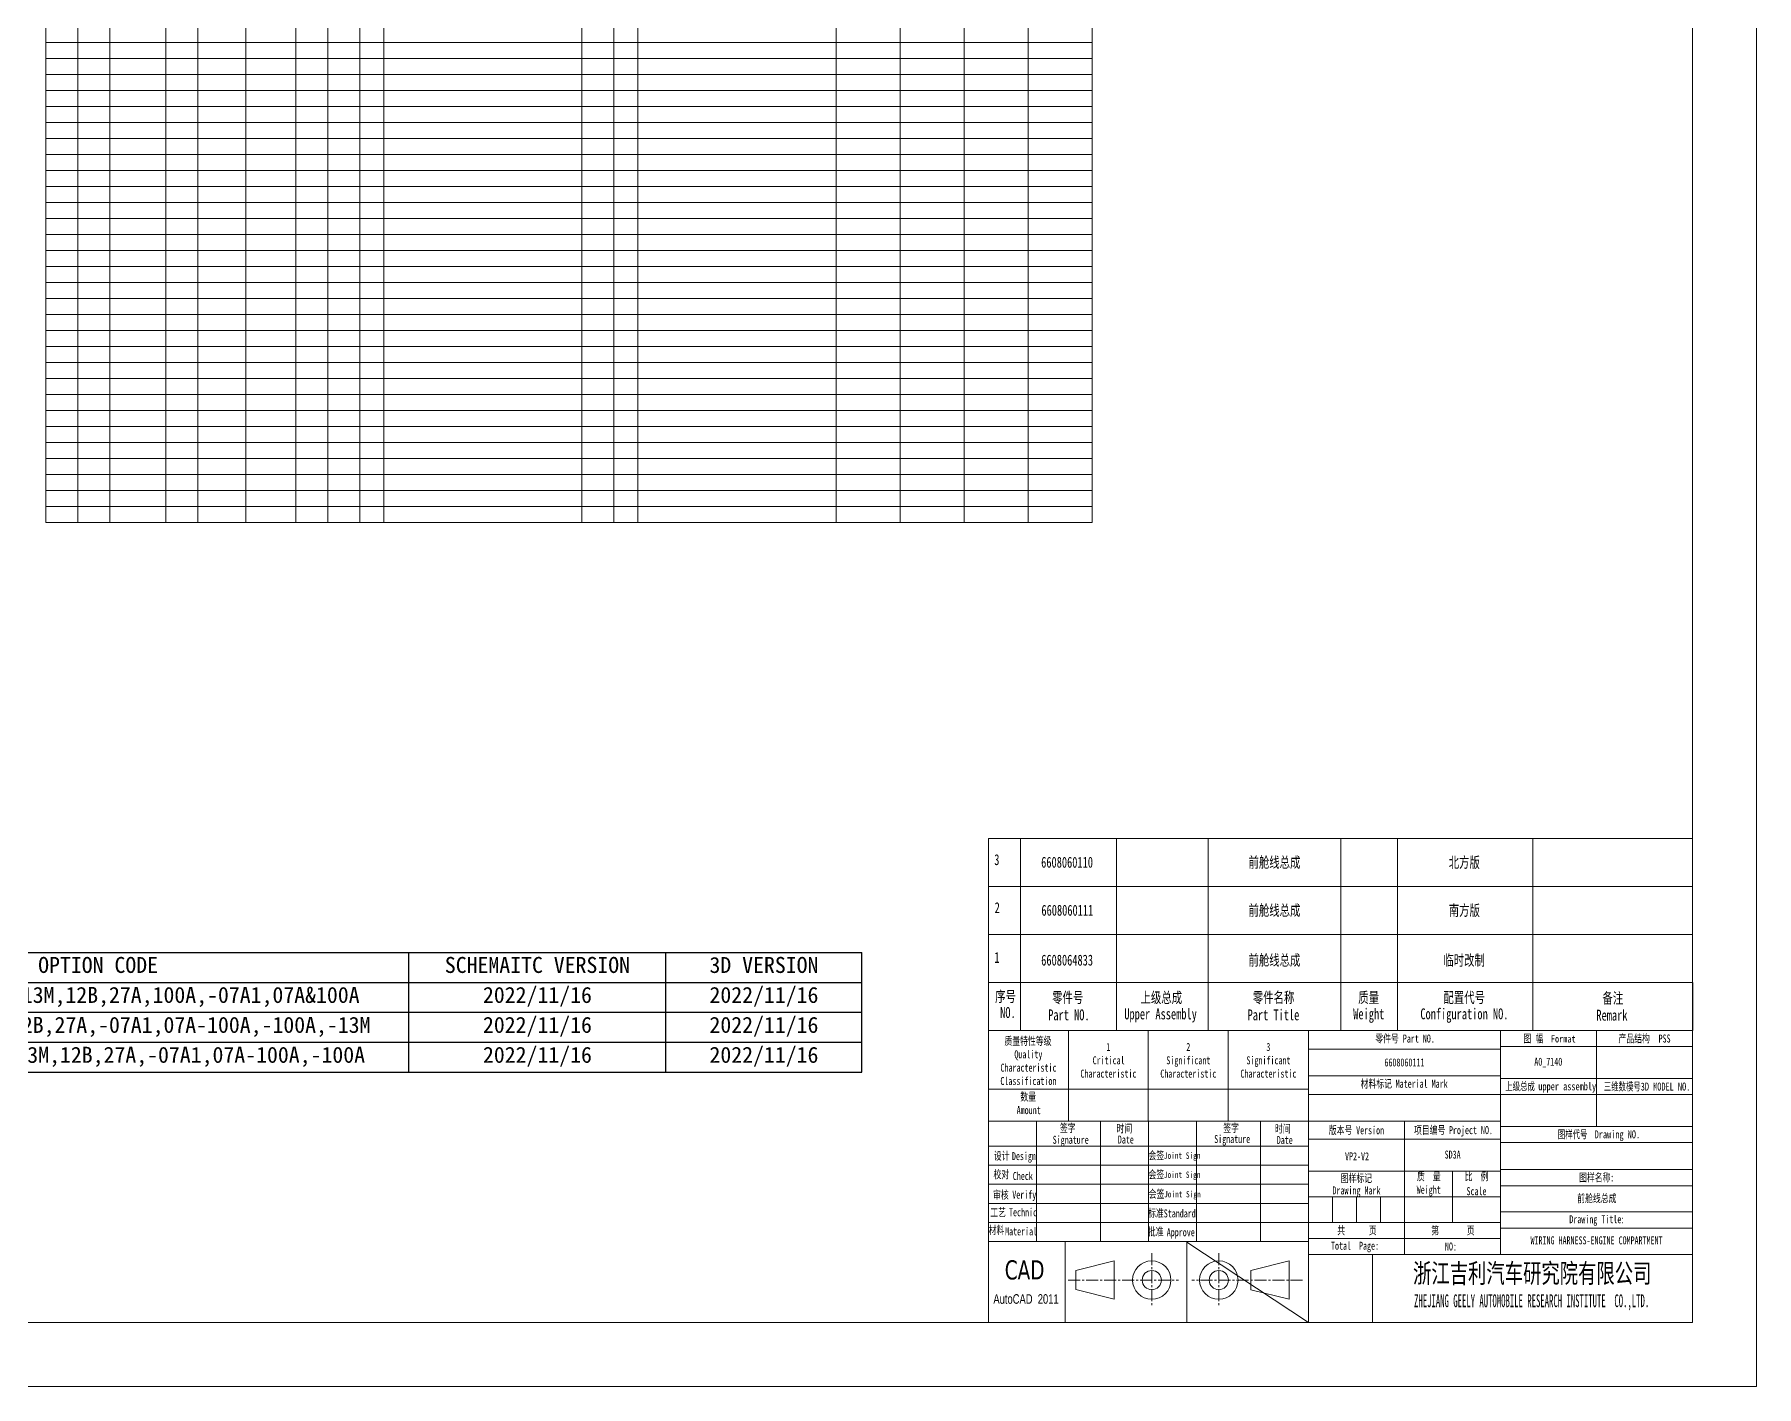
# Model space of a CAD drawing. Header units: inches. Extents: x 47316 to 59086, y 3141 to 11743.
# Drawn here: x 56850 to 57388, y 9458 to 9880 of the extents above; entities that cross this region are included whole.
import ezdxf
from ezdxf.enums import TextEntityAlignment as Align

# ---------------------------------------------------------------- set-up
doc = ezdxf.new("R2010")
doc.units = ezdxf.units.IN
doc.header["$MEASUREMENT"] = 0
doc.linetypes.add('CENTER2', pattern=[1.125, 0.75, -0.125, 0.125, -0.125])
doc.styles.add('COOL-仿宋', font='simfang.ttf')
doc.styles.add('MtX_@FangSong_GB2312', font='')
doc.styles.add('MtX_Arial', font='')
doc.styles.add('MtX_FangSong_GB2312', font='')
doc.styles.add('MtX_KaiTi_GB2312', font='')
doc.styles.add('MtX_SimSun', font='')
doc.styles.add('MtX_SimSun_1', font='')
doc.styles.add('MtX_Verdana', font='')
doc.styles.get('MtX_@FangSong_GB2312').set_extended_font_data('@FangSong_GB2312')
doc.styles.get('MtX_Arial').set_extended_font_data('Arial')
doc.styles.get('MtX_FangSong_GB2312').set_extended_font_data('FangSong_GB2312')
doc.styles.get('MtX_KaiTi_GB2312').set_extended_font_data('KaiTi_GB2312')
doc.styles.get('MtX_SimSun').set_extended_font_data('SimSun')
doc.styles.get('MtX_SimSun_1').set_extended_font_data('SimSun')
doc.styles.get('MtX_Verdana').set_extended_font_data('Verdana')

msp = doc.modelspace()

# ---------------------------------------------------------------- linework, layer by layer
at = {"color": 0, "lineweight": 15}
for p, q in [((57387.93, 9458.08), (57387.93, 10299.08)), ((57367.93, 9478.08), (57367.93, 10279.08)), ((57147.93, 9629.33), (57147.93, 9569.33)), ((57147.93, 9629.33), (57367.99, 9629.33)), ((57157.93, 9629.33), (57157.93, 9569.33)), ((57187.93, 9629.33), (57187.93, 9569.33)), ((57216.64, 9629.33), (57216.64, 9569.33)), ((57258.05, 9629.33), (57258.05, 9569.33)), ((57275.77, 9629.33), (57275.77, 9569.33)), ((57317.99, 9629.33), (57317.99, 9569.33)), ((57147.93, 9614.33), (57367.99, 9614.33)), ((57147.93, 9599.33), (57367.99, 9599.33)), ((57147.93, 9584.33), (57367.99, 9584.33)), ((57367.93, 9569.33), (57367.93, 9584.33)), ((57367.99, 9569.33), (57367.99, 9584.33)), ((57147.93, 9569.33), (57307.87, 9569.33)), ((57157.93, 9569.33), (57147.93, 9569.33)), ((57147.93, 9569.33), (57147.93, 9478.08)), ((57147.93, 9569.33), (57147.93, 9542.85)), ((57147.93, 9569.33), (57157.93, 9569.33)), ((57147.93, 9569.33), (57367.99, 9569.33)), ((57147.99, 9569.33), (57307.93, 9569.33)), ((57157.99, 9569.33), (57147.99, 9569.33)), ((57147.99, 9569.33), (57157.99, 9569.33)), ((57157.93, 9569.33), (57167.93, 9569.33)), ((57157.99, 9569.33), (57167.99, 9569.33)), ((57172.96, 9569.33), (57172.96, 9541)), ((57197.86, 9569.33), (57197.86, 9541)), ((57367.99, 9569.33), (57197.99, 9569.33)), ((57203.93, 9569.33), (57218.93, 9569.33)), ((57203.99, 9569.33), (57218.99, 9569.33)), ((57222.9, 9569.33), (57222.9, 9541)), ((57247.93, 9569.33), (57247.93, 9478.08)), ((57247.93, 9569.33), (57247.93, 9564.33)), ((57247.93, 9569.33), (57307.93, 9569.33)), ((57247.99, 9569.33), (57307.99, 9569.33)), ((57307.87, 9569.33), (57367.93, 9569.33)), ((57307.93, 9569.33), (57307.93, 9499.33)), ((57307.93, 9569.33), (57367.99, 9569.33)), ((57337.9, 9539.33), (57337.9, 9569.33)), ((57247.93, 9563.49), (57307.93, 9563.49)), ((57307.87, 9564.33), (57367.93, 9564.33)), ((57247.93, 9555.17), (57307.87, 9555.17)), ((57247.93, 9551), (57147.93, 9551)), ((57307.87, 9554.33), (57367.93, 9554.33)), ((57147.93, 9549.33), (57147.93, 9544.33)), ((57307.87, 9549.33), (57247.93, 9549.33)), ((57307.87, 9549.33), (57367.93, 9549.33)), ((57147.93, 9542.85), (57147.93, 9540.92)), ((57247.93, 9541), (57147.93, 9541)), ((57162.93, 9541), (57162.93, 9503.37)), ((57182.93, 9541), (57182.93, 9503.37)), ((57197.93, 9541), (57197.93, 9503.37)), ((57232.93, 9541), (57212.93, 9541)), ((57212.93, 9541), (57212.93, 9503.37)), ((57232.93, 9541), (57232.93, 9503.37)), ((57247.93, 9541), (57307.93, 9541)), ((57277.93, 9541), (57277.93, 9499.33)), ((57307.87, 9539.33), (57367.93, 9539.33)), ((57247.93, 9535.33), (57307.93, 9535.33)), ((57307.87, 9534.33), (57367.93, 9534.33)), ((57147.93, 9533.22), (57247.93, 9533.22)), ((57147.93, 9527.25), (57247.93, 9527.25)), ((57247.93, 9525.33), (57307.93, 9525.33)), ((57292.93, 9525.33), (57292.93, 9509.33)), ((57307.87, 9525.89), (57367.93, 9525.89)), ((57147.93, 9521.28), (57212.93, 9521.28)), ((57212.93, 9521.28), (57247.93, 9521.28)), ((57307.87, 9520.81), (57367.93, 9520.81)), ((57147.93, 9515.31), (57247.93, 9515.31)), ((57247.93, 9517.33), (57277.93, 9517.33)), ((57255.43, 9517.33), (57255.43, 9509.33)), ((57262.93, 9517.33), (57262.93, 9509.33)), ((57270.43, 9517.33), (57270.43, 9509.33)), ((57277.93, 9517.33), (57307.93, 9517.33)), ((57307.87, 9512.61), (57367.93, 9512.61)), ((57147.93, 9509.34), (57247.93, 9509.34)), ((57247.93, 9509.33), (57307.93, 9509.33)), ((57307.87, 9507.53), (57367.93, 9507.53)), ((57147.93, 9503.37), (57247.93, 9503.37)), ((57171.93, 9503.17), (57171.93, 9478.08)), ((57209.95, 9503.17), (57209.95, 9478.08)), ((57209.95, 9503.17), (57247.93, 9478.08)), ((57247.93, 9504.33), (57307.93, 9504.33)), ((57175.23, 9494.35), (57187.23, 9497.35)), ((57187.23, 9491.35), (57187.23, 9497.35)), ((57229.91, 9494.34), (57241.91, 9497.34)), ((57241.91, 9491.16), (57241.91, 9497.34)), ((57247.93, 9499.33), (57307.93, 9499.33)), ((57267.93, 9499.33), (57267.93, 9478.08)), ((57307.93, 9499.33), (57367.93, 9499.33)), ((57367.93, 9499.33), (57307.93, 9499.33)), ((57175.23, 9494.35), (57175.23, 9488.35)), ((57187.23, 9491.35), (57187.23, 9485.35)), ((57198.99, 9491.34), (57198.99, 9491.34)), ((57219.93, 9491.34), (57219.93, 9491.34)), ((57229.91, 9494.34), (57229.91, 9488.34)), ((57241.91, 9491.34), (57241.91, 9485.34)), ((57175.23, 9488.35), (57187.23, 9485.35)), ((57229.91, 9488.34), (57241.91, 9485.34)), ((50267.93, 9478.08), (57367.93, 9478.08)), ((57148.35, 9478.08), (57367.93, 9478.08)), ((50247.93, 9458.08), (57387.93, 9458.08))]:
    msp.add_line(p, q, dxfattribs=at)
at = {"color": 0, "linetype": 'Continuous', "lineweight": 15}
for p, q in [((56853.5, 9727.95), (56853.5, 10232.95)), ((56863.5, 9727.95), (56863.5, 10232.95)), ((56873.5, 9727.95), (56873.5, 10232.95)), ((56890.97, 9727.95), (56890.97, 10232.95)), ((56900.97, 9727.95), (56900.97, 10232.95)), ((56915.97, 9727.95), (56915.97, 10232.95)), ((56931.57, 9727.95), (56931.57, 10232.95)), ((56941.57, 9727.95), (56941.57, 10232.95)), ((56951.57, 9727.95), (56951.57, 10232.95)), ((56959.07, 9727.95), (56959.07, 10232.95)), ((57020.96, 9727.95), (57020.96, 10232.95)), ((57030.96, 9727.95), (57030.96, 10232.95)), ((57038.46, 9727.95), (57038.46, 10232.95)), ((57100.35, 9727.95), (57100.35, 10232.95)), ((57120.35, 9727.95), (57120.35, 10232.95)), ((57140.35, 9727.95), (57140.35, 10232.95)), ((57160.35, 9727.95), (57160.35, 10232.95)), ((57180.35, 9727.95), (57180.35, 10232.95)), ((56853.5, 9877.95), (57180.35, 9877.95)), ((56853.5, 9872.95), (57180.35, 9872.95)), ((56853.5, 9867.95), (57180.35, 9867.95)), ((56853.5, 9862.95), (57180.35, 9862.95)), ((56853.5, 9857.95), (57180.35, 9857.95)), ((56853.5, 9852.95), (57180.35, 9852.95)), ((56853.5, 9847.95), (57180.35, 9847.95)), ((56853.5, 9842.95), (57180.35, 9842.95)), ((56853.5, 9837.95), (57180.35, 9837.95)), ((56853.5, 9832.95), (57180.35, 9832.95)), ((56853.5, 9827.95), (57180.35, 9827.95)), ((56853.5, 9822.95), (57180.35, 9822.95)), ((56853.5, 9817.95), (57180.35, 9817.95)), ((56853.5, 9812.95), (57180.35, 9812.95)), ((56853.5, 9807.95), (57180.35, 9807.95)), ((56853.5, 9802.95), (57180.35, 9802.95)), ((56853.5, 9797.95), (57180.35, 9797.95)), ((56853.5, 9792.95), (57180.35, 9792.95)), ((56853.5, 9787.95), (57180.35, 9787.95)), ((56853.5, 9782.95), (57180.35, 9782.95)), ((56853.5, 9777.95), (57180.35, 9777.95)), ((56853.5, 9772.95), (57180.35, 9772.95)), ((56853.5, 9767.95), (57180.35, 9767.95)), ((56853.5, 9762.95), (57180.35, 9762.95)), ((56853.5, 9757.95), (57180.35, 9757.95)), ((56853.5, 9752.95), (57180.35, 9752.95)), ((56853.5, 9747.95), (57180.35, 9747.95)), ((56853.5, 9742.95), (57180.35, 9742.95)), ((56853.5, 9737.95), (57180.35, 9737.95)), ((56853.5, 9732.95), (57180.35, 9732.95)), ((56853.5, 9727.95), (57180.35, 9727.95))]:
    msp.add_line(p, q, dxfattribs=at)
at = {"color": 0, "lineweight": -3}
for p, q in [((56520.06, 9593.71), (57108.44, 9593.71)), ((56966.9, 9556.28), (56966.9, 9593.71)), ((57047.22, 9556.28), (57047.22, 9593.71)), ((57108.44, 9556.28), (57108.44, 9593.71)), ((56520.06, 9584.35), (57108.44, 9584.35)), ((56520.06, 9575), (57108.44, 9575)), ((56520.06, 9565.64), (57108.44, 9565.64)), ((56520.06, 9556.28), (57108.44, 9556.28))]:
    msp.add_line(p, q, dxfattribs=at)
at = {"color": 0, "linetype": 'CENTER2', "lineweight": 15, "ltscale": 5}
for p, q in [((57198.99, 9499.74), (57198.99, 9482.95)), ((57219.93, 9499.74), (57219.93, 9482.95)), ((57172.85, 9491.34), (57207.39, 9491.34)), ((57246.06, 9491.34), (57211.53, 9491.34))]:
    msp.add_line(p, q, dxfattribs=at)
at = {"color": 0, "lineweight": 15}
for centre, radius in [((57198.99, 9491.34), 6), ((57219.93, 9491.34), 6), ((57198.99, 9491.34), 3), ((57219.93, 9491.34), 3)]:
    msp.add_circle(centre, radius, dxfattribs=at)

# ---------------------------------------------------------------- texts
for s, height, style, width, p in [('3', 3.4, 'MtX_FangSong_GB2312', 0.7, (57149.77, 9620.98)), ('6608060110', 3.4, 'MtX_SimSun', 0.7, (57164.43, 9620.17)), ('前舱线总成', 3.4, 'MtX_FangSong_GB2312', 0.7, (57229.19, 9620.16)), ('北方版', 3.4, 'MtX_SimSun', 0.7, (57291.75, 9620.13)), ('2', 3.4, 'MtX_FangSong_GB2312', 0.7, (57149.9, 9605.98)), ('前舱线总成', 3.4, 'MtX_FangSong_GB2312', 0.7, (57229.19, 9605.16)), ('南方版', 3.4, 'MtX_SimSun', 0.7, (57291.76, 9605.13)), ('6608060111', 3.4, 'MtX_SimSun', 0.7, (57164.51, 9605.17)), ('1', 3.4, 'MtX_FangSong_GB2312', 0.7, (57149.82, 9590.41)), ('6608064833', 3.4, 'MtX_SimSun', 0.7, (57164.45, 9589.6)), ('前舱线总成', 3.4, 'MtX_FangSong_GB2312', 0.7, (57229.19, 9589.59)), ('临时改制', 3.4, 'MtX_SimSun', 0.7, (57290.06, 9589.56)), ('序号', 3.4, 'MtX_FangSong_GB2312', 0.7, (57150.05, 9578.22)), ('NO.', 3.4, 'MtX_SimSun', 0.7, (57151.63, 9573.22)), ('零件号', 3.4, 'MtX_SimSun', 0.7, (57167.86, 9577.91)), ('上级总成', 3.4, 'MtX_SimSun', 0.7, (57195.48, 9577.9)), ('零件名称', 3.4, 'MtX_SimSun', 0.7, (57230.55, 9577.91)), ('质量', 3.4, 'MtX_SimSun', 0.7, (57263.5, 9577.92)), ('配置代号', 3.4, 'MtX_SimSun', 0.7, (57290.11, 9577.91)), ('备注', 3.4, 'MtX_FangSong_GB2312', 0.7, (57339.79, 9577.71)), ('Part NO.', 3.4, 'MtX_SimSun', 0.7, (57166.62, 9572.49)), ('Upper Assembly', 3.4, 'MtX_SimSun', 0.7, (57190.41, 9572.79)), ('Part Title', 3.4, 'MtX_SimSun', 0.7, (57228.9, 9572.49)), ('Weight', 3.4, 'MtX_SimSun', 0.7, (57261.92, 9572.81)), ('Configuration NO.', 3.4, 'MtX_SimSun', 0.7, (57282.9, 9572.81)), ('Remark', 3.4, 'MtX_SimSun', 0.7, (57337.89, 9572.39)), ('质量特性等级', 2.5, 'MtX_SimSun', 0.7, (57152.96, 9564.78)), ('零件号 Part NO.', 2.5, 'MtX_SimSun', 0.7, (57268.82, 9565.54)), ('图 幅', 2.5, 'MtX_FangSong_GB2312', 0.7, (57315.12, 9565.57)), ('Format', 2.25, 'MtX_SimSun', 0.7, (57323.68, 9565.57)), ('产品结构', 2.5, 'MtX_SimSun', 0.7, (57344.8, 9565.55)), ('PSS', 2.5, 'MtX_SimSun', 0.7, (57357.32, 9565.55)), ('Quality', 2.5, 'MtX_SimSun', 0.7, (57156.07, 9560.61)), ('Critical', 2.5, 'MtX_SimSun', 0.7, (57180.51, 9558.75)), ('1', 2.5, 'MtX_SimSun', 0.7, (57184.79, 9562.92)), ('Significant', 2.5, 'MtX_SimSun', 0.7, (57203.54, 9558.75)), ('2', 2.5, 'MtX_SimSun', 0.7, (57209.77, 9562.92)), ('Significant', 2.5, 'MtX_SimSun', 0.7, (57228.57, 9558.75)), ('3', 2.5, 'MtX_SimSun', 0.7, (57234.79, 9562.92)), ('6608060111', 2.5, 'MtX_SimSun', 0.7, (57271.67, 9558.09)), ('A0_7140', 2.5, 'MtX_SimSun', 0.7, (57318.49, 9558.32)), ('Characteristic', 2.5, 'MtX_SimSun', 0.7, (57151.73, 9556.44)), ('Characteristic', 2.5, 'MtX_SimSun', 0.7, (57176.71, 9554.58)), ('Characteristic', 2.5, 'MtX_SimSun', 0.7, (57201.66, 9554.58)), ('Characteristic', 2.5, 'MtX_SimSun', 0.7, (57226.69, 9554.58)), ('Classification', 2.5, 'MtX_SimSun', 0.7, (57151.69, 9552.28)), ('数量', 2.5, 'MtX_SimSun', 0.7, (57157.93, 9547.35)), ('材料标记', 2.5, 'MtX_FangSong_GB2312', 0.7, (57264.24, 9551.42)), (' Material Mark', 2.5, 'MtX_SimSun', 0.7, (57273.92, 9551.42)), ('Amount', 2.5, 'MtX_SimSun', 0.7, (57156.78, 9543.18)), ('签字', 2.5, 'MtX_FangSong_GB2312', 0.7, (57170.31, 9537.6)), ('时间', 2.5, 'MtX_FangSong_GB2312', 0.7, (57187.97, 9537.43)), ('签字', 2.5, 'MtX_FangSong_GB2312', 0.7, (57221.33, 9537.6)), ('时间', 2.5, 'MtX_FangSong_GB2312', 0.7, (57237.47, 9537.37)), ('版本号', 2.5, 'MtX_FangSong_GB2312', 0.7, (57254.3, 9536.9)), (' Version', 2.5, 'MtX_SimSun', 0.7, (57261.57, 9536.9)), ('项目编号 ', 2.5, 'MtX_FangSong_GB2312', 0.7, (57280.93, 9536.94)), ('Project NO.', 2.5, 'MtX_SimSun', 0.7, (57291.83, 9536.94)), ('Signature', 2.5, 'MtX_SimSun', 0.7, (57168.04, 9533.91)), ('Date', 2.5, 'MtX_SimSun', 0.7, (57188.38, 9534)), ('Signature', 2.5, 'MtX_SimSun', 0.7, (57218.49, 9534.16)), ('Date', 2.5, 'MtX_SimSun', 0.7, (57238.03, 9533.84)), ('设计', 2.5, 'MtX_FangSong_GB2312', 0.7, (57149.65, 9528.89)), ('Design', 2.5, 'MtX_SimSun', 0.7, (57155.3, 9528.83)), ('会签', 2.5, 'MtX_FangSong_GB2312', 0.7, (57197.96, 9529.04)), ('Joint Sign', 2, 'MtX_SimSun', 0.7, (57202.77, 9529.22)), ('VP2-V2', 2.5, 'MtX_FangSong_GB2312', 0.7, (57259.36, 9528.76)), ('SD3A', 2.5, 'MtX_FangSong_GB2312', 0.7, (57290.47, 9529.3)), ('校对', 2.5, 'MtX_FangSong_GB2312', 0.7, (57149.54, 9523.11)), ('Check', 2.5, 'MtX_SimSun', 0.7, (57155.57, 9522.6)), ('会签', 2.5, 'MtX_FangSong_GB2312', 0.7, (57197.96, 9523.07)), ('Joint Sign', 2, 'MtX_SimSun', 0.7, (57202.77, 9523.25)), ('图样标记', 2.5, 'MtX_FangSong_GB2312', 0.7, (57258, 9521.91)), ('质  量', 2.5, 'MtX_FangSong_GB2312', 0.7, (57281.83, 9522.45)), ('比  例', 2.5, 'MtX_FangSong_GB2312', 0.7, (57296.77, 9522.48)), ('图样名称', 2.5, 'MtX_FangSong_GB2312', 0.7, (57332.49, 9522.14)), (':', 2.5, 'MtX_SimSun_1', 0.7, (57342.18, 9522.14)), ('审核', 2.5, 'MtX_FangSong_GB2312', 0.7, (57149.39, 9516.71)), ('Verify', 2.5, 'MtX_SimSun', 0.7, (57155.41, 9516.78)), ('会签', 2.5, 'MtX_FangSong_GB2312', 0.7, (57198.03, 9516.99)), ('Joint Sign', 2, 'MtX_SimSun', 0.7, (57202.84, 9517.17)), ('Drawing Mark', 2.5, 'MtX_SimSun', 0.7, (57255.44, 9518.1)), ('Weight', 2.5, 'MtX_SimSun', 0.7, (57281.76, 9518.32)), ('Scale', 2.5, 'MtX_SimSun', 0.7, (57297.32, 9517.86)), ('前舱线总成', 2.5, 'MtX_FangSong_GB2312', 0.7, (57331.9, 9515.63)), ('工艺', 2.5, 'MtX_SimSun', 0.7, (57148.53, 9511.21)), ('Technic', 2.5, 'MtX_SimSun', 0.7, (57154.39, 9511.29)), ('标准', 2.5, 'MtX_FangSong_GB2312', 0.7, (57197.85, 9510.99)), ('Standard', 2.5, 'MtX_SimSun', 0.7, (57202.73, 9510.92)), ('材料', 2.5, 'MtX_FangSong_GB2312', 0.7, (57148.03, 9505.67)), ('Material', 2.5, 'MtX_SimSun', 0.7, (57153.16, 9505.3)), ('批准', 2.5, 'MtX_FangSong_GB2312', 0.7, (57197.77, 9505.2)), ('Approve', 2.5, 'MtX_SimSun', 0.7, (57203.67, 9505.04)), ('共\u3000  \u3000页', 2.5, 'MtX_FangSong_GB2312', 0.7, (57256.95, 9505.59)), ('第\u3000   \u3000页', 2.5, 'MtX_FangSong_GB2312', 0.7, (57286.3, 9505.58)), ('Drawing Title', 2.5, 'MtX_SimSun', 0.7, (57329.43, 9509.1)), (':', 2.5, 'MtX_Verdana', 0.7, (57345.7, 9509.1)), ('Total  Page', 2.5, 'MtX_SimSun', 0.7, (57254.98, 9500.82)), (':', 2.5, 'MtX_@FangSong_GB2312', 0.7, (57268.74, 9500.82)), ('NO:', 2.5, 'MtX_SimSun', 0.7, (57290.58, 9500.58)), ('WIRING HARNESS-ENGINE COMPARTMENT', 2.5, 'MtX_SimSun', 0.7, (57317.32, 9502.5)), ('CAD', 6, 'MtX_Verdana', 0.7, (57153.05, 9491.53)), ('浙江吉利汽车研究院有限公司', 6, 'MtX_KaiTi_GB2312', 0.7, (57280.61, 9490.47)), ('AutoCAD  2011', 3, 'MtX_Arial', 0.7, (57149.51, 9483.94)), ('ZHEJIANG GEELY AUTOMOBILE RESEARCH INSTITUTE  CO.,LTD.', 4, 'MtX_FangSong_GB2312', 0.5, (57280.93, 9482.88))]:
    msp.add_text(s, height=height, dxfattribs=dict(at, style=style, width=width)).set_placement(p)
at = {"color": 0, "lineweight": -3, "style": 'COOL-仿宋'}
for s, height, p in [('OPTION CODE', 5.0039, (56869.81, 9587.28)), ('SCHEMAITC VERSION', 5.0039, (57007.06, 9587.28)), ('3D VERSION', 5.004, (57077.83, 9587.28)), ('ALL,26A2,07A,12G,13M,12B,27A,100A,-07A1,07A&100A', 5.0039, (56869.81, 9577.92)), ('2022/11/16', 5.004, (57007.06, 9577.92)), ('2022/11/16', 5.004, (57077.83, 9577.92)), ('ALL,26A2,07A,12G,12B,27A,-07A1,07A-100A,-100A,-13M', 5.0039, (56869.81, 9568.57)), ('2022/11/16', 5.004, (57007.06, 9568.57)), ('2022/11/16', 5.004, (57077.83, 9568.57)), ('ALL,26A2,07A,12G,13M,12B,27A,-07A1,07A-100A,-100A', 5.0039, (56869.81, 9559.21)), ('2022/11/16', 5.004, (57007.06, 9559.21)), ('2022/11/16', 5.004, (57077.83, 9559.21))]:
    msp.add_text(s, height=height, dxfattribs=at).set_placement(p, align=Align.CENTER)
at = {"color": 7, "lineweight": 15, "width": 0.66}
for s, style, p in [('上级总成', 'MtX_FangSong_GB2312', (57309.44, 9550.61)), ('upper assembly', 'MtX_SimSun', (57319.75, 9550.61)), ('三维数模号3D MODEL NO.', 'MtX_SimSun', (57340.2, 9550.54)), ('图样代号', 'MtX_FangSong_GB2312', (57325.86, 9535.61)), ('Drawing NO.', 'MtX_SimSun', (57337.35, 9535.61))]:
    msp.add_text(s, height=2.5, dxfattribs=dict(at, style=style)).set_placement(p)

doc.saveas('drawing.dxf')
